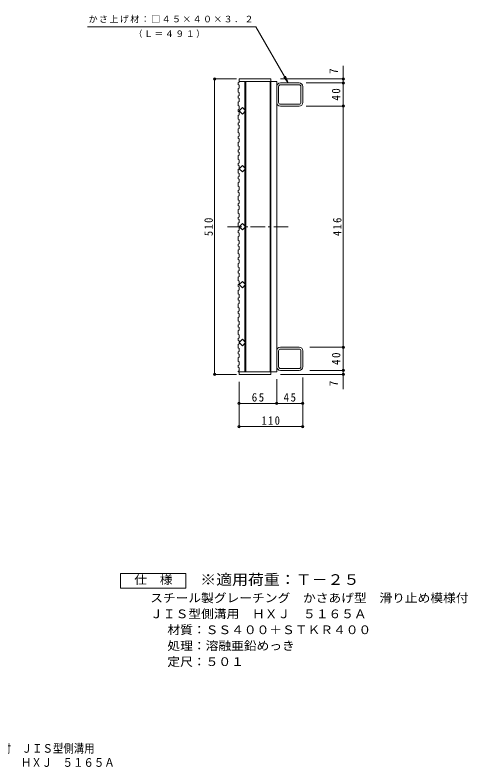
# Model space of a CAD drawing. Units: millimetres, scale not verified. Extents: x -573 to 809, y -686 to 651.
# Drawn here: x 27 to 809, y -686 to 612 of the extents above; entities that cross this region are included whole.
import ezdxf
from ezdxf.enums import TextEntityAlignment as Align

# ---------------------------------------------------------------- set-up
doc = ezdxf.new("R2010")
doc.units = ezdxf.units.MM
doc.header["$LTSCALE"] = 5
doc.header["$PDMODE"] = 32
doc.header["$PDSIZE"] = 4
doc.linetypes.add('CHAIN1', pattern=[8, 5, -1, 1, -1])
for name, color, linetype, lineweight in [('B-1', 2, 'Continuous', 9), ('B-2', 3, 'Continuous', 9), ('B-4', 7, 'Continuous', 9), ('B-A', 3, 'Continuous', 9), ('F-4_F-4ﾚｲﾔ', 2, 'Continuous', 9)]:
    doc.layers.add(name, color=color, linetype=linetype, lineweight=lineweight)
doc.layers.add('F-5_F-5ﾚｲﾔ', color=2, linetype='Continuous')
doc.styles.add('ＭＳ ゴシック', font='')
doc.styles.get('ＭＳ ゴシック').set_extended_font_data('MS Gothic')

msp = doc.modelspace()

# ---------------------------------------------------------------- linework, layer by layer
at = {"layer": 'B-1'}
for p, q in [((517.154, 494.807), (484.954, 494.807)), ((478.554, 488.407), (478.554, 461.207)), ((481.754, 461.207), (481.754, 488.407)), ((517.154, 491.607), (484.954, 491.607)), ((520.354, 461.207), (520.354, 488.407)), ((523.554, 461.207), (523.554, 488.407)), ((484.954, 458.007), (517.154, 458.007)), ((517.154, 454.807), (484.954, 454.807)), ((478.554, 32.407), (478.554, 5.207)), ((481.754, 32.407), (481.754, 5.207)), ((517.154, 38.807), (484.954, 38.807)), ((484.954, 35.607), (517.154, 35.607)), ((520.354, 32.407), (520.354, 5.207)), ((523.554, 32.407), (523.554, 5.207)), ((517.154, 2.007), (484.954, 2.007)), ((517.154, -1.193), (484.954, -1.193))]:
    msp.add_line(p, q, dxfattribs=at)
for centre, radius, start, end in [((484.954, 488.407), 6.4, 90, 180), ((517.154, 488.407), 6.4, 0, 90), ((484.954, 488.407), 3.2, 90, 180), ((517.154, 488.407), 3.2, 0, 90), ((484.954, 461.207), 6.4, 180, 270), ((484.954, 461.207), 3.2, 180, 270), ((517.154, 461.207), 6.4, 270, 0), ((517.154, 461.207), 3.2, 270, 0), ((484.954, 32.407), 6.4, 90, 180), ((484.954, 32.407), 3.2, 90, 180), ((517.154, 32.407), 6.4, 0, 90), ((517.154, 32.407), 3.2, 0, 90), ((484.954, 5.207), 6.4, 180, 270), ((484.954, 5.207), 3.2, 180, 270), ((517.154, 5.207), 3.2, 270, 0), ((517.154, 5.207), 6.4, 270, 0)]:
    msp.add_arc(centre, radius, start, end, dxfattribs=at)
at = {"layer": 'B-2'}
for p, q in [((413.554, 501.807), (468.554, 501.807)), ((413.554, 497.307), (478.554, 497.307)), ((423.554, 497.307), (423.554, 448.121)), ((425.054, 497.307), (425.054, -3.693)), ((467.054, 497.307), (467.054, -3.693)), ((468.554, 501.807), (468.554, -8.193)), ((478.554, 497.307), (478.554, -3.693)), ((423.554, 445.494), (423.554, 348.121)), ((423.554, 345.494), (423.554, 248.121)), ((423.554, 148.121), (423.554, 245.492)), ((423.554, 48.12), (423.554, 145.492)), ((423.554, -3.693), (423.554, 45.492)), ((413.554, -3.693), (412.054, -3.693)), ((413.554, -3.693), (478.554, -3.693)), ((413.554, -8.193), (413.554, -3.693)), ((413.554, -8.193), (468.554, -8.193))]:
    msp.add_line(p, q, dxfattribs=at)
at = {"layer": 'B-2', "linetype": 'CHAIN1'}
msp.add_line((393.532, 246.807), (499.912, 246.807), dxfattribs=at)
at = {"layer": 'B-2'}
for points in [[(424.868, 446.808), (419.211, 441.151), (413.554, 446.808), (419.211, 452.464)], [(424.868, 346.807), (419.211, 341.151), (413.554, 346.807), (419.211, 352.464)], [(424.868, 46.806), (419.211, 52.463), (413.554, 46.806), (419.211, 41.149)]]:
    msp.add_lwpolyline(points, close=True, dxfattribs=at)
for points in [[(413.554, 246.807), (419.211, 252.464), (424.868, 246.807)], [(413.554, 246.806), (419.211, 241.149), (424.868, 246.806)], [(413.554, 146.807), (419.211, 152.464), (424.868, 146.807)], [(413.554, 146.806), (419.211, 141.149), (424.868, 146.806)]]:
    msp.add_lwpolyline(points, dxfattribs=at)
at = {"layer": 'B-4'}
for p, q in [((151.888, 591.807), (442.551, 591.807)), ((498.554, 494.807), (442.551, 591.807)), ((593.554, -33.569), (593.554, 524.08)), ((498.554, 494.807), (493.77, 506.355)), ((408.896, 501.807), (369.896, 501.807)), ((371.396, -8.193), (371.396, 501.807)), ((485.054, 501.807), (595.054, 501.807)), ((498.554, 494.807), (490.944, 504.724)), ((529.654, 494.807), (595.054, 494.807)), ((529.654, 454.807), (595.054, 454.807)), ((536.054, 38.807), (595.054, 38.807)), ((408.896, -8.193), (369.896, -8.193)), ((485.054, -8.193), (595.054, -8.193)), ((536.054, -1.193), (595.054, -1.193)), ((413.554, -20.693), (413.554, -98.193)), ((478.554, -16.193), (478.554, -59.693)), ((523.554, -13.693), (523.554, -99.693)), ((413.554, -58.193), (523.554, -58.193)), ((413.554, -98.193), (523.554, -98.193))]:
    msp.add_line(p, q, dxfattribs=at)
for p in [(371.396, 501.807), (593.554, 501.807), (593.554, 494.807), (593.554, 454.807), (593.554, 38.807), (593.554, -1.193), (371.396, -8.193), (593.554, -8.193), (413.554, -58.193), (478.554, -58.193), (523.554, -58.193), (413.554, -98.193), (523.554, -98.193)]:
    msp.add_point(p, dxfattribs=at)
at = {"layer": 'B-A'}
for p, q in [((412.054, 485.051), (413.554, 486.051)), ((412.054, 485.051), (412.054, 479.051)), ((412.054, 479.051), (413.554, 478.051)), ((412.054, 471.938), (413.554, 472.938)), ((413.554, 472.938), (413.554, 478.051)), ((412.054, 461.825), (413.554, 462.825)), ((412.054, 461.825), (412.054, 455.825)), ((412.054, 455.825), (413.554, 454.825)), ((413.554, 449.712), (413.554, 454.825)), ((412.054, 448.712), (413.554, 449.712)), ((412.054, 438.599), (413.554, 439.599)), ((412.054, 438.599), (412.054, 432.599)), ((412.054, 432.599), (413.554, 431.599)), ((413.554, 426.486), (413.554, 431.599)), ((412.054, 425.486), (413.554, 426.486)), ((412.054, 415.373), (413.554, 416.373)), ((412.054, 415.373), (412.054, 409.373)), ((412.054, 409.373), (413.554, 408.373)), ((412.054, 402.26), (413.554, 403.26)), ((413.554, 403.26), (413.554, 408.373)), ((412.054, 392.146), (413.554, 393.147)), ((412.054, 392.146), (412.054, 386.147)), ((412.054, 386.147), (413.554, 385.147)), ((412.054, 379.034), (413.554, 380.034)), ((413.554, 380.034), (413.554, 385.147)), ((412.054, 368.92), (413.554, 369.92)), ((412.054, 368.92), (412.054, 362.92)), ((412.054, 362.92), (413.554, 361.92)), ((412.054, 355.807), (413.554, 356.807)), ((413.554, 356.807), (413.554, 361.92)), ((412.054, 345.694), (413.554, 346.694)), ((412.054, 345.694), (412.054, 339.694)), ((412.054, 339.694), (413.554, 338.694)), ((413.554, 333.581), (413.554, 338.694)), ((412.054, 332.581), (413.554, 333.581)), ((412.054, 322.468), (413.554, 323.468)), ((412.054, 322.468), (412.054, 316.468)), ((412.054, 316.468), (413.554, 315.468)), ((413.554, 310.355), (413.554, 315.468)), ((412.054, 309.355), (413.554, 310.355)), ((412.054, 299.242), (413.554, 300.242)), ((412.054, 299.242), (412.054, 293.242)), ((412.054, 293.242), (413.554, 292.242)), ((412.054, 286.129), (413.554, 287.129)), ((413.554, 287.129), (413.554, 292.242)), ((412.054, 276.016), (413.554, 277.016)), ((412.054, 276.016), (412.054, 270.016)), ((412.054, 270.016), (413.554, 269.016)), ((412.054, 262.903), (413.554, 263.903)), ((413.554, 263.903), (413.554, 269.016)), ((412.054, 252.79), (413.554, 253.79)), ((412.054, 252.79), (412.054, 246.79)), ((412.054, 246.79), (413.554, 245.79)), ((412.054, 239.677), (413.554, 240.677)), ((413.554, 240.677), (413.554, 245.79)), ((412.054, 229.564), (413.554, 230.564)), ((412.054, 229.564), (412.054, 223.564)), ((412.054, 223.564), (413.554, 222.564)), ((413.554, 217.451), (413.554, 222.564)), ((412.054, 216.451), (413.554, 217.451)), ((412.054, 206.338), (413.554, 207.338)), ((412.054, 206.338), (412.054, 200.338)), ((412.054, 200.338), (413.554, 199.338)), ((413.554, 194.225), (413.554, 199.338)), ((412.054, 193.225), (413.554, 194.225)), ((412.054, 183.111), (413.554, 184.111)), ((412.054, 183.111), (412.054, 177.111)), ((412.054, 177.111), (413.554, 176.111)), ((412.054, 169.998), (413.554, 170.998)), ((413.554, 170.998), (413.554, 176.111)), ((412.054, 159.885), (413.554, 160.885)), ((412.054, 159.885), (412.054, 153.885)), ((412.054, 153.885), (413.554, 152.885)), ((412.054, 146.772), (413.554, 147.772)), ((413.554, 147.772), (413.554, 152.885)), ((412.054, 136.659), (413.554, 137.659)), ((412.054, 136.659), (412.054, 130.659)), ((412.054, 130.659), (413.554, 129.659)), ((412.054, 123.546), (413.554, 124.546)), ((413.554, 124.546), (413.554, 129.659)), ((412.054, 113.433), (413.554, 114.433)), ((412.054, 113.433), (412.054, 107.433)), ((412.054, 107.433), (413.554, 106.433)), ((413.554, 101.32), (413.554, 106.433)), ((412.054, 100.32), (413.554, 101.32)), ((412.054, 90.207), (413.554, 91.207)), ((412.054, 90.207), (412.054, 84.207)), ((412.054, 84.207), (413.554, 83.207)), ((412.054, 77.094), (413.554, 78.094)), ((413.554, 78.094), (413.554, 83.207)), ((412.054, 66.981), (413.554, 67.981)), ((412.054, 66.981), (412.054, 60.981)), ((412.054, 60.981), (413.554, 59.981)), ((412.054, 53.868), (413.554, 54.868)), ((413.554, 54.868), (413.554, 59.981)), ((412.054, 43.755), (413.554, 44.755)), ((412.054, 43.755), (412.054, 37.755)), ((412.054, 37.755), (413.554, 36.755)), ((412.054, 30.642), (413.554, 31.642)), ((413.554, 31.642), (413.554, 36.755)), ((412.054, 20.529), (413.554, 21.529)), ((412.054, 20.529), (412.054, 14.529)), ((412.054, 14.529), (413.554, 13.529)), ((413.554, 8.416), (413.554, 13.529)), ((412.054, 7.416), (413.554, 8.416)), ((412.054, -2.698), (413.554, -1.698)), ((412.054, -2.698), (412.054, -3.693))]:
    msp.add_line(p, q, dxfattribs=at)
for points in [[(412.054, 495.164), (413.554, 496.164), (413.554, 501.807)], [(412.054, 495.164), (412.054, 492.164), (413.554, 491.164), (413.554, 486.051)], [(412.054, 471.938), (412.054, 468.938), (413.554, 467.938), (413.554, 462.825)], [(412.054, 448.712), (412.054, 445.712), (413.554, 444.712), (413.554, 439.599)], [(412.054, 425.486), (412.054, 422.486), (413.554, 421.486), (413.554, 416.373)], [(412.054, 402.26), (412.054, 399.26), (413.554, 398.26), (413.554, 393.147)], [(412.054, 379.034), (412.054, 376.034), (413.554, 375.034), (413.554, 369.92)], [(412.054, 355.807), (412.054, 352.807), (413.554, 351.807), (413.554, 346.694)], [(412.054, 332.581), (412.054, 329.581), (413.554, 328.581), (413.554, 323.468)], [(412.054, 309.355), (412.054, 306.355), (413.554, 305.355), (413.554, 300.242)], [(412.054, 286.129), (412.054, 283.129), (413.554, 282.129), (413.554, 277.016)], [(412.054, 262.903), (412.054, 259.903), (413.554, 258.903), (413.554, 253.79)], [(412.054, 239.677), (412.054, 236.677), (413.554, 235.677), (413.554, 230.564)], [(412.054, 216.451), (412.054, 213.451), (413.554, 212.451), (413.554, 207.338)], [(412.054, 193.225), (412.054, 190.225), (413.554, 189.225), (413.554, 184.111)], [(412.054, 169.998), (412.054, 166.998), (413.554, 165.998), (413.554, 160.885)], [(412.054, 146.772), (412.054, 143.772), (413.554, 142.772), (413.554, 137.659)], [(412.054, 123.546), (412.054, 120.546), (413.554, 119.546), (413.554, 114.433)], [(412.054, 100.32), (412.054, 97.32), (413.554, 96.32), (413.554, 91.207)], [(412.054, 77.094), (412.054, 74.094), (413.554, 73.094), (413.554, 67.981)], [(412.054, 53.868), (412.054, 50.868), (413.554, 49.868), (413.554, 44.755)], [(412.054, 30.642), (412.054, 27.642), (413.554, 26.642), (413.554, 21.529)], [(412.054, 7.416), (412.054, 4.416), (413.554, 3.416), (413.554, -1.698)]]:
    msp.add_lwpolyline(points, dxfattribs=at)
at = {"layer": 'F-4_F-4ﾚｲﾔ'}
msp.add_lwpolyline([(208.941, -376.769), (208.941, -351.769), (321.441, -351.769), (321.441, -376.769)], close=True, dxfattribs=at)

# ---------------------------------------------------------------- texts
at = {"layer": 'B-4', "color": 2, "style": 'ＭＳ ゴシック'}
for p in [(588.554, 510.173), (588.554, -28.788)]:
    msp.add_text('7', height=14.66, rotation=90, dxfattribs=at).set_placement(p, align=Align.BOTTOM_LEFT)
at = {"layer": 'B-4', "char_height": 11, "attachment_point": 7, "style": 'ＭＳ ゴシック'}
for s, insert in [('\\T1.17;かさ上げ材：□４５×４０×３．２', (153.655, 598.207)), ('\\T1.17;（Ｌ＝４９１）', (231.4, 572.587))]:
    msp.add_mtext(s, dxfattribs=dict(at, insert=insert))
at = {"layer": 'B-4', "color": 2, "char_height": 14.66, "attachment_point": 7, "rotation": 90, "style": 'ＭＳ ゴシック'}
for s, insert in [('\\T1.27;\\W0.95;40', (588.554, 464.182)), ('\\T1.27;\\W0.9;510', (368.396, 230.557)), ('\\T1.27;\\W0.9;416', (590.554, 230.557)), ('\\T1.27;\\W0.95;40', (588.554, 8.182))]:
    msp.add_mtext(s, dxfattribs=dict(at, insert=insert))
at = {"layer": 'B-4', "color": 2, "char_height": 14.66, "attachment_point": 7, "style": 'ＭＳ ゴシック'}
for s, insert in [('\\T1.27;\\W0.95;65', (435.429, -55.193)), ('\\T1.27;\\W0.95;45', (490.429, -55.193)), ('\\T1.27;\\W0.9;110', (452.304, -95.193))]:
    msp.add_mtext(s, dxfattribs=dict(at, insert=insert))
at = {"layer": 'F-4_F-4ﾚｲﾔ', "style": 'ＭＳ ゴシック', "width": 1.1}
for s, p in [('仕\u3000様', (232.692, -374.269)), ('スチール製グレーチング\u3000かさあげ型\u3000滑り止め模様付', (259.986, -405.729)), ('ＪＩＳ型側溝用\u3000ＨＸＪ\u3000５１６５Ａ', (259.986, -433.23)), ('材質：ＳＳ４００＋ＳＴＫＲ４００', (289.842, -460.728)), ('処理：溶融亜鉛めっき', (289.842, -488.229)), ('定尺：５０１', (289.842, -515.729))]:
    msp.add_text(s, height=14.66, dxfattribs=at).set_placement(p, align=Align.BOTTOM_LEFT)
at = {"layer": 'F-5_F-5ﾚｲﾔ', "color": 3, "style": 'ＭＳ ゴシック', "width": 1.1}
msp.add_text('※適用荷重：Ｔ－２５', height=18.33, dxfattribs=at).set_placement((346.441, -376.769), align=Align.BOTTOM_LEFT)
at = {"layer": 'F-5_F-5ﾚｲﾔ', "style": 'ＭＳ ゴシック', "width": 0.9}
for s, p in [('スチール製グレーチング\u3000かさあげ型\u3000滑り止め模様付\u3000ＪＩＳ型側溝用', (-429.828, -665.373)), ('ＨＸＪ\u3000５１６５Ａ', (36.832, -689.67))]:
    msp.add_text(s, height=14.66, dxfattribs=at).set_placement(p, align=Align.BOTTOM_LEFT)

doc.saveas('drawing.dxf')
